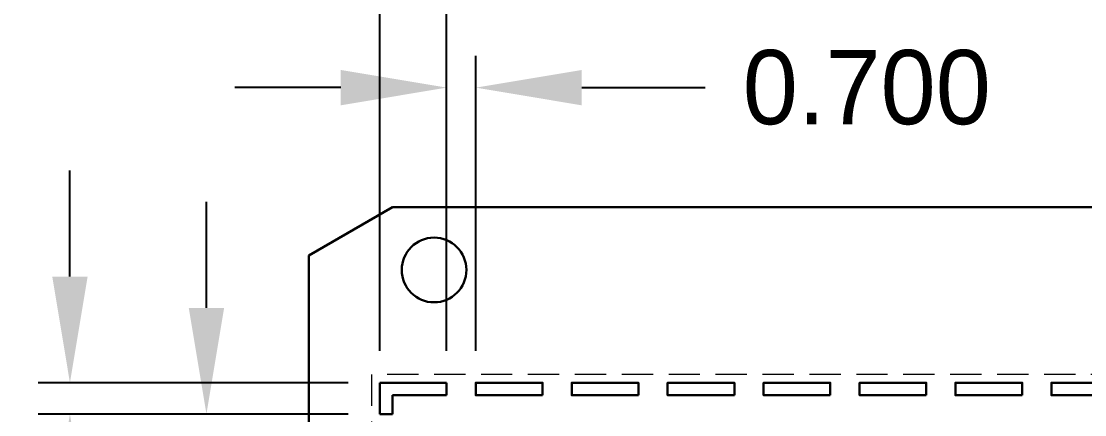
# Model space of a CAD drawing. Extents: x 1030 to 1169, y -270 to -166.
# Drawn here: x 1031.49 to 1056.99, y -192.05 to -182.63 of the extents above; entities that cross this region are included whole.
import ezdxf

# ---------------------------------------------------------------- set-up
doc = ezdxf.new("R2010")
doc.units = 0
doc.header["$LTSCALE"] = 3
doc.header["$MEASUREMENT"] = 0
doc.linetypes.add('HIDDEN', pattern=[0.375, 0.25, -0.125])
for name, color, linetype, lineweight in [('DIM', 4, 'Continuous', 13), ('HIDN', 6, 'HIDDEN', 15), ('OBJ', 3, 'Continuous', 30), ('OBJ1', 7, 'Continuous', 30)]:
    doc.layers.add(name, color=color, linetype=linetype, lineweight=lineweight)
doc.dimstyles.new('3DEC X 1', dxfattribs={"dimtxt": 1.778, "dimasz": 2.54, "dimexe": 0.762, "dimexo": 0.762, "dimgap": 0.762, "dimtad": 0, "dimdec": 3, "dimzin": 0, "dimdsep": 46, "dimtxsty": 'Standard', "dimcen": 0, "dimadec": 0, "dimazin": 0, "dimtfac": 1, "dimtdec": 3, "dimtofl": 0, "dimtmove": 0, "dimatfit": 3, "dimfxl": 1, "dimtolj": 1, "dimtzin": 0, "dimarcsym": 0})

# ---------------------------------------------------------------- blocks, each defined once
blk = doc.blocks.new('*D0')
at = {"layer": 'Defpoints', "color": 0, "transparency": 16777216}
for p in [(1478.941, -273.203), (1478.241, -280.269), (1478.941, -280.269)]:
    blk.add_point(p, dxfattribs=at)
at = {"layer": 'DIM', "color": 0, "lineweight": -2, "transparency": 16777216}
for p, q in [((1478.241, -279.507), (1478.241, -272.441)), ((1478.941, -279.507), (1478.941, -272.441)), ((1475.701, -273.203), (1473.161, -273.203)), ((1481.481, -273.203), (1484.442, -273.203))]:
    blk.add_line(p, q, dxfattribs=at)
at = {"layer": 'DIM', "color": 0, "transparency": 16777216}
for points in [[(1475.701, -272.78), (1475.701, -273.627), (1478.241, -273.203)], [(1481.481, -272.78), (1481.481, -273.627), (1478.941, -273.203)]]:
    blk.add_solid(points, dxfattribs=at)
at = {"layer": 'DIM', "color": 0, "transparency": 16777216, "insert": (1488.316, -273.203), "char_height": 1.778, "attachment_point": 5}
blk.add_mtext('\\A1;0.700', dxfattribs=at)
blk = doc.blocks.new('*D1')
at = {"layer": 'Defpoints', "color": 0, "transparency": 16777216}
for p in [(1478.241, -269.943), (1476.641, -280.269), (1478.241, -280.269)]:
    blk.add_point(p, dxfattribs=at)
at = {"layer": 'DIM', "color": 0, "lineweight": -2, "transparency": 16777216}
for p, q in [((1476.641, -279.507), (1476.641, -269.181)), ((1478.241, -279.507), (1478.241, -269.181)), ((1474.101, -269.943), (1471.561, -269.943)), ((1480.781, -269.943), (1483.742, -269.943))]:
    blk.add_line(p, q, dxfattribs=at)
at = {"layer": 'DIM', "color": 0, "transparency": 16777216}
for points in [[(1474.101, -269.52), (1474.101, -270.367), (1476.641, -269.943)], [(1480.781, -269.52), (1480.781, -270.367), (1478.241, -269.943)]]:
    blk.add_solid(points, dxfattribs=at)
at = {"layer": 'DIM', "color": 0, "transparency": 16777216, "insert": (1487.468, -269.943), "char_height": 1.778, "attachment_point": 5}
blk.add_mtext('\\A1;1.600', dxfattribs=at)
blk = doc.blocks.new('*D2')
at = {"layer": 'Defpoints', "color": 0, "transparency": 16777216}
for p in [(1476.641, -281.019), (1472.482, -281.719), (1476.641, -281.719)]:
    blk.add_point(p, dxfattribs=at)
at = {"layer": 'DIM', "color": 0, "lineweight": -2, "transparency": 16777216}
for p, q in [((1472.482, -278.479), (1472.482, -275.939)), ((1475.879, -281.019), (1471.72, -281.019)), ((1475.879, -281.719), (1471.72, -281.719)), ((1472.482, -284.259), (1472.482, -286.799))]:
    blk.add_line(p, q, dxfattribs=at)
at = {"layer": 'DIM', "color": 0, "transparency": 16777216}
for points in [[(1472.059, -278.479), (1472.906, -278.479), (1472.482, -281.019)], [(1472.059, -284.259), (1472.906, -284.259), (1472.482, -281.719)]]:
    blk.add_solid(points, dxfattribs=at)
at = {"layer": 'DIM', "color": 0, "transparency": 16777216, "insert": (1472.482, -290.673), "char_height": 1.778, "attachment_point": 5, "rotation": 90}
blk.add_mtext('\\A1;0.700', dxfattribs=at)
blk = doc.blocks.new('*D3')
at = {"layer": 'Defpoints', "color": 0, "transparency": 16777216}
for p in [(1476.641, -280.269), (1469.209, -281.019), (1476.641, -281.019)]:
    blk.add_point(p, dxfattribs=at)
at = {"layer": 'DIM', "color": 0, "lineweight": -2, "transparency": 16777216}
for p, q in [((1469.209, -277.729), (1469.209, -275.189)), ((1475.879, -280.269), (1468.447, -280.269)), ((1475.879, -281.019), (1468.447, -281.019)), ((1469.209, -283.559), (1469.209, -286.099))]:
    blk.add_line(p, q, dxfattribs=at)
at = {"layer": 'DIM', "color": 0, "transparency": 16777216}
for points in [[(1468.786, -277.729), (1469.633, -277.729), (1469.209, -280.269)], [(1468.786, -283.559), (1469.633, -283.559), (1469.209, -281.019)]]:
    blk.add_solid(points, dxfattribs=at)
at = {"layer": 'DIM', "color": 0, "transparency": 16777216, "insert": (1469.209, -290.121), "char_height": 1.778, "attachment_point": 5, "rotation": 90}
blk.add_mtext('\\A1;0.750', dxfattribs=at)

msp = doc.modelspace()

# ---------------------------------------------------------------- linework, layer by layer
at = {"layer": 'HIDN'}
msp.add_lwpolyline([(1156.8882, -191.0839), (1039.8882, -191.0839), (1039.8882, -258.0839), (1156.8882, -258.0839)], close=True, dxfattribs=at)
at = {"layer": 'OBJ'}
for p, q in [((1040.3882, -187.0839), (1038.3882, -188.2339)), ((1163.1194, -187.0839), (1040.3882, -187.0839)), ((1038.3882, -192.8839), (1038.3882, -188.2339))]:
    msp.add_line(p, q, dxfattribs=at)
msp.add_circle((1041.3882, -188.5839), 0.775, dxfattribs=at)
msp.add_circle((1041.3882, -188.5839), 0.775, dxfattribs=at)
msp.add_circle((1041.3882, -188.5839), 0.775, dxfattribs=at)
msp.add_circle((1041.3882, -188.5839), 0.775, dxfattribs=at)
msp.add_circle((1041.3882, -188.5839), 0.775, dxfattribs=at)
msp.add_circle((1041.3882, -188.5839), 0.775, dxfattribs=at)
at = {"layer": 'OBJ1'}
for p, q in [((1040.0882, -192.0339), (1040.0882, -191.2839)), ((1040.0882, -191.2839), (1041.6882, -191.2839)), ((1041.6882, -191.2839), (1041.6882, -191.5839)), ((1040.3882, -191.5839), (1040.3882, -192.0339)), ((1041.6882, -191.5839), (1040.3882, -191.5839)), ((1040.3882, -192.0339), (1040.0882, -192.0339))]:
    msp.add_line(p, q, dxfattribs=at)
for points in [[(1043.9882, -191.5839), (1042.3882, -191.5839), (1042.3882, -191.2839), (1043.9882, -191.2839)], [(1046.2882, -191.5839), (1044.6882, -191.5839), (1044.6882, -191.2839), (1046.2882, -191.2839)], [(1048.5882, -191.5839), (1046.9882, -191.5839), (1046.9882, -191.2839), (1048.5882, -191.2839)], [(1050.8882, -191.5839), (1049.2882, -191.5839), (1049.2882, -191.2839), (1050.8882, -191.2839)], [(1053.1882, -191.5839), (1051.5882, -191.5839), (1051.5882, -191.2839), (1053.1882, -191.2839)], [(1055.4882, -191.5839), (1053.8882, -191.5839), (1053.8882, -191.2839), (1055.4882, -191.2839)], [(1057.7882, -191.5839), (1056.1882, -191.5839), (1056.1882, -191.2839), (1057.7882, -191.2839)]]:
    msp.add_lwpolyline(points, close=True, dxfattribs=at)

# ---------------------------------------------------------------- dimensions: what is measured, and where the dimension line sits
at = {"layer": 'DIM'}
for base, p1, p2, picture, middle in [((1041.6882, -180.9582), (1040.0882, -191.2839), (1041.6882, -191.2839), '*D1', (1050.9149, -180.9582)), ((1042.3882, -184.2182), (1041.6882, -191.2839), (1042.3882, -191.2839), '*D0', (1051.7631, -184.2182))]:
    dim = msp.add_linear_dim(base=base, p1=p1, p2=p2, dimstyle='3DEC X 1', dxfattribs=at)
    dim.commit()
    dim.dimension.update_dxf_attribs({"geometry": picture, "text_midpoint": middle, "dimtype": 128, "insert": (-436.5529, 88.9852)})
for base, p1, p2, picture, middle in [((1032.6564, -192.0339), (1040.0882, -191.2839), (1040.0882, -192.0339), '*D3', (1032.6564, -201.1355)), ((1035.9294, -192.7339), (1040.0882, -192.0339), (1040.0882, -192.7339), '*D2', (1035.9294, -201.6874))]:
    dim = msp.add_linear_dim(base=base, p1=p1, p2=p2, angle=90, dimstyle='3DEC X 1', dxfattribs=at)
    dim.commit()
    dim.dimension.update_dxf_attribs({"geometry": picture, "text_midpoint": middle, "dimtype": 128, "insert": (-436.5529, 88.9852)})

# ---------------------------------------------------------------- leaders
at = {"layer": 'DIM', "annotation_type": 0, "has_hookline": 1, "hookline_direction": 1, "text_width": 64.008}
msp.add_leader([(1078.2699, -202.1769), (1096.7261, -167.2938), (1099.2565, -167.2938)], dimstyle='3DEC X 1', override={"dimgap": 0.762, "dimtad": 0}, dxfattribs=at)

doc.saveas('drawing.dxf')
